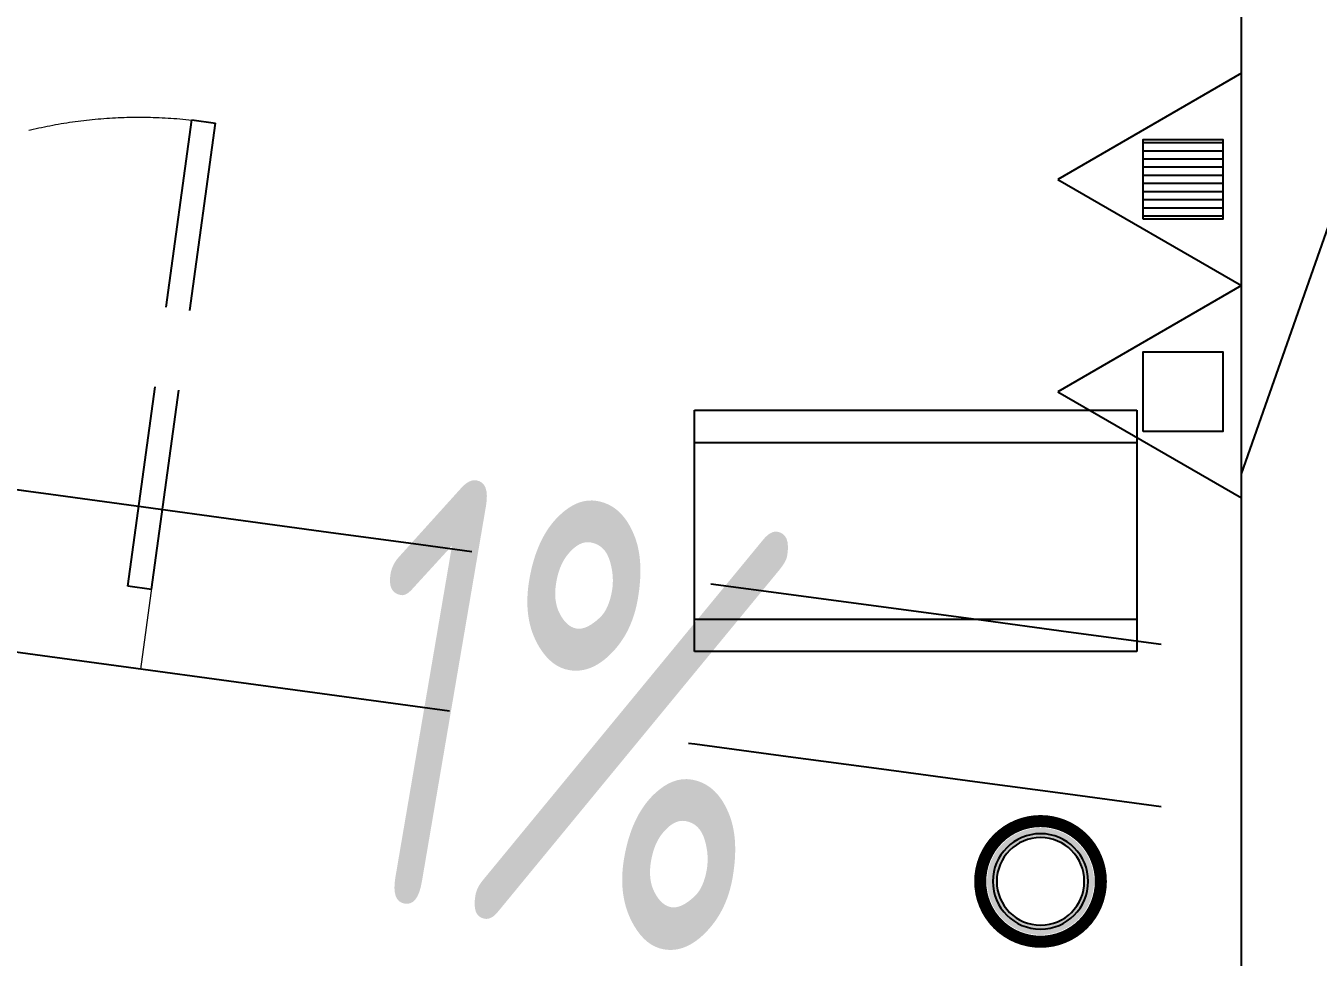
# Model space of a CAD drawing. Header units: inches. Extents: x 0 to 1813292486, y 0 to 3473589894.
# Drawn here: x 600526374 to 600527981, y 3473206167 to 3473207325 of the extents above; entities that cross this region are included whole.
import ezdxf
from ezdxf.enums import TextEntityAlignment as Align

# ---------------------------------------------------------------- set-up
doc = ezdxf.new("R2010")
doc.units = ezdxf.units.IN
doc.header["$LTSCALE"] = 1000
doc.header["$MEASUREMENT"] = 0
doc.linetypes.add('AX-MALL-WALL-P02-QT$0$DASH', pattern=[0.35, 0.25, -0.1])
for name, color, linetype in [('A-Anno-Note', 241, 'Continuous'), ('AX-MALL-DIM-P02$0$A-Anno-Note', 241, 'Continuous'), ('AX-MALL-P02-200$0$A-Anno-Note', 241, 'Continuous'), ('AX-MALL-WALL-P02$0$A-Anno-Note', 241, 'Continuous'), ('AX-MALL-WALL-P02-QT$0$A-Detl-Patt', 8, 'Continuous'), ('AX-MALL-WALL-P02-QT$0$A-Detl-Thin', 131, 'Continuous'), ('AX-MALL-WALL-P02-QT$0$A-Fixt', 81, 'Continuous'), ('AX-MALL-WALL-P02-QT$0$A-Wall', 2, 'Continuous'), ('AX-MALL-WALL-P02-QT$0$A-Wall-Patt', 13, 'Continuous'), ('PX-MALL-P02-LG$0$P-Airr-Pipe', 140, 'Continuous'), ('PX-MALL-P02-LG$0$P-Exsh', 31, 'Continuous'), ('PX-MALL-P02-LG$0$P-Pipe-Risr', 7, 'Continuous'), ('PX-MALL-P02-LG$0$P-Pipe-Risr-Arch', 6, 'Continuous'), ('PX-MALL-P02-LG$0$P-Pipe-Risr-W100', 6, 'Continuous'), ('PX-MALL-P02-LG$0$P-Pipe-Risr-W50', 6, 'Continuous')]:
    doc.layers.add(name, color=color, linetype=linetype)
doc.layers.add('AX-MALL-WALL-P02-QT$0$M-AUX-TO-ARCH', color=1, linetype='Continuous', plot=False)
doc.styles.add('AX-MALL-DIM-P02$0$_TCH_DIM', font='gbenor.shx')
doc.styles.add('PX-MALL-P02-LG$0$jzfz', font='gbenor.shx', dxfattribs={"bigfont": 'gbcbig.shx'})

# ---------------------------------------------------------------- blocks, each defined once
blk = doc.blocks.new('AX-MALL-WALL-P02-QT$0$tj')
at = {"layer": 'AX-MALL-WALL-P02-QT$0$A-Detl-Patt'}
h = blk.add_hatch(dxfattribs=at)
h.set_pattern_fill('STEEL', color=256, scale=100.0000000000001, angle=50.43183869082386)
h.set_pattern_definition([(75.00000000004839, (-14278.19445574284, 156289.8254051208), (-153.3407249234246, 41.08752340989569), []), (75.00000000004839, (-14317.88195610046, 156358.5661673546), (-153.3407249234246, 41.08752340989569), [])])
edge = h.paths.add_edge_path()
edge.add_line((88101.273016572, 47666.64152574539), (87883.93542659283, 47459.84604215622))
edge.add_line((87883.93542659283, 47459.84604215622), (91571.54751467705, 43584.64122533798))
edge.add_arc((262949.389629302, 558937.705083496), 543101.4133620498, 251.6057364187558, 260.0288666978238)
edge.add_arc((172180.8466627672, -2862.146247219684), 27099.9982179492, 64.7128659603706, 96.9316049602786, ccw=False)
edge.add_arc((262948.9730309481, 558936.3205539446), 543099.9677998082, 261.6155114784545, 271.7251478115656)
edge.add_line((279298.9759148359, 16082.51663446426), (279298.9759315252, 16382.65274763107))
edge.add_arc((262948.9742454757, 558936.3204835369), 542799.9676941936, 261.62020364125146, 271.7261014454634, ccw=False)
edge.add_arc((172180.8456921196, -2862.14609140989), 27400.00151046549, 64.80631838577902, 96.83815911678944)
edge.add_arc((262949.394896181, 558937.7037490648), 542801.4137571028, 251.6136389015772, 260.02417327084333, ccw=False)
edge.add_line((91737.26096642017, 43845.69257831573), (88101.273016572, 47666.64152574539))
blk = doc.blocks.new('AX-MALL-WALL-P02-QT$0$1')
at = {"layer": 'AX-MALL-WALL-P02-QT$0$A-Detl-Patt', "linetype": 'AX-MALL-WALL-P02-QT$0$DASH', "extrusion": (0, 0, -1)}
for p, q in [((109579.0823497772, -109573.0687398911), (109829.5189602375, -109044.3849935532)), ((109829.5189602375, -109044.3849935532), (109856.6309474707, -109057.2278962135)), ((109606.1943365335, -109585.9116430283), (109856.6309474707, -109057.2278962135)), ((109606.1943365335, -109585.9116430283), (109579.0823497772, -109573.0687398911))]:
    blk.add_line(p, q, dxfattribs=at)
at = {"layer": 'AX-MALL-WALL-P02-QT$0$A-Detl-Patt', "linetype": 'AX-MALL-WALL-P02-QT$0$DASH', "lineweight": 13, "extrusion": (0, 0, -1)}
blk.add_lwpolyline([(-108799.1811138391, -108556.5284986496, 0.4067224467930122), (-109063.9545964003, -109329.0535812378, 0.4067224466732205), (-109829.4366202354, -109044.5588169098)], format="xyb", dxfattribs=at)
at = {"layer": 'AX-MALL-WALL-P02-QT$0$A-Detl-Patt', "linetype": 'AX-MALL-WALL-P02-QT$0$DASH', "lineweight": 13}
blk.add_lwpolyline([(108478.905179143, -109162.5688095093), (109563.3846606016, -109676.2849311829), (109649.0040137768, -109495.538351059), (108564.524532795, -108981.8222289085)], close=True, dxfattribs=at)
blk = doc.blocks.new('AX-MALL-WALL-P02-QT$0$JB-AC(i)-Li')
for p, q in [((-275, 0), (275, 0)), ((-275, 0), (275, 0)), ((-275, -300), (-275, 0)), ((275, 0), (275, -300)), ((-275, -40), (275, -40)), ((275, -260), (-275, -260)), ((275, -300), (-275, -300))]:
    blk.add_line(p, q)
blk = doc.blocks.new('AX-MALL-WALL-P02-QT')
at = {"layer": 'AX-MALL-WALL-P02-QT$0$A-Wall-Patt'}
h = blk.add_hatch(dxfattribs=at)
h.set_pattern_fill('普通砖', color=256, scale=200, style=0)
h.set_pattern_definition([(45, (0, 359.0227), (-353.55353201463, 353.55353201463), [])])
h.paths.add_polyline_path([(600332180.6903054, 3473083770.51815), (600332309.3063495, 3473083815.376318), (600335280.1953036, 3473091790.288926), (600335252.6320435, 3473091907.270596), (600335127.6869571, 3473091953.816307), (600332131.1824615, 3473083910.142561)])
at = {"layer": 'AX-MALL-WALL-P02-QT$0$A-Detl-Thin', "linetype": 'AX-MALL-WALL-P02-QT$0$DASH', "ltscale": 3}
for points in [[(600328663.1644177, 3473086918.400844, 0.009418422592669085), (600329119.4059389, 3473086661.340829, -0.0004896087214043352), (600329121.4737056, 3473086660.223954, 0.001723641956074335), (600332394.2917138, 3473084902.877145, 0.001723641956074335)], [(600328592.2745941, 3473086728.107557, 0.008790394236247051), (600329024.5300252, 3473086485.276747, -0.0004896087221059591), (600329026.253133, 3473086484.346035, 0.001736026466696985), (600332323.8538914, 3473084713.797299)]]:
    blk.add_lwpolyline(points, format="xyb", dxfattribs=at)
at = {"layer": 'AX-MALL-WALL-P02-QT$0$A-Wall'}
blk.add_line((600332131.1824615, 3473083910.142561), (600335127.6869571, 3473091953.816307), dxfattribs=at)
at = {"layer": 'AX-MALL-WALL-P02-QT$0$A-Detl-Thin', "rotation": 339.5681613091762}
blk.add_blockref('AX-MALL-WALL-P02-QT$0$tj', (600144118.6961328, 3473128496.287411), dxfattribs=at)
at = {"layer": 'AX-MALL-WALL-P02-QT$0$A-Fixt', "rotation": 339.5681613375581}
blk.add_blockref('AX-MALL-WALL-P02-QT$0$JB-AC(i)-Li', (600332209.6329577, 3473085281.732744), dxfattribs=at)
at = {"layer": 'AX-MALL-WALL-P02-QT$0$M-AUX-TO-ARCH', "rotation": 357.0990560663406}
blk.add_blockref('AX-MALL-WALL-P02-QT$0$1', (600227322.0923959, 3473200397.342435), dxfattribs=at)
blk = doc.blocks.new('AX-MALL-WALL-P02')
at = {"layer": 'AX-MALL-WALL-P02$0$A-Anno-Note'}
blk.add_blockref('AX-MALL-WALL-P02-QT', (0, 0), dxfattribs=at)
blk = doc.blocks.new('PX-MALL-P02-LG$0$P-Risr')
at = {"layer": 'PX-MALL-P02-LG$0$P-Pipe-Risr-W50'}
h = blk.add_hatch(color=0, dxfattribs=at)
edge = h.paths.add_edge_path()
edge.add_ellipse((0, 0), major_axis=(47.05795628796547, 47.05795628796547), ratio=0.9999999999999695, start_angle=225.0000000000009, end_angle=405.0000000000009, ccw=False)
edge.add_ellipse((0, 0), major_axis=(47.05795628796764, 47.05795628796764), ratio=0.9999999999998785, start_angle=133.9675974886221, end_angle=225.0000000000035, ccw=False)
edge.add_line((-66.53919663240958, 1.199087783927098), (-54.4367953546693, 1.199087783927098))
edge.add_ellipse((0, 0), major_axis=(-38.50196423560672, 38.50196423560672), ratio=0.9999999999999859, start_angle=43.73814098242129, end_angle=134.9999999999996)
edge.add_ellipse((0, 0), major_axis=(38.50196423561096, 38.50196423561096), ratio=0.9999999999998216, start_angle=225.0000000000051, end_angle=405.0000000000051)
edge.add_ellipse((0, 0), major_axis=(38.50196423560679, 38.50196423560679), ratio=0.9999999999999831, start_angle=45.00000000000048, end_angle=133.7381409824204)
edge.add_line((-54.43679535467527, 1.199087783927098), (-66.53919663241555, 1.199087783927098))
edge.add_ellipse((0, 0), major_axis=(-47.05795628796762, 47.05795628796762), ratio=0.9999999999998742, start_angle=-45.00000000000358, end_angle=43.967597488629224, ccw=False)
at = {"layer": 'PX-MALL-P02-LG$0$P-Pipe-Risr-Arch', "ltscale": 0.7}
blk.add_circle((0, 0), 59.29000000000001, dxfattribs=at)
at = {"layer": 'PX-MALL-P02-LG$0$P-Pipe-Risr-W100', "color": 0, "const_width": 15}
blk.add_lwpolyline([(-75, 0, 1), (75, 0, 1)], format="xyb", close=True, dxfattribs=at)
at = {"layer": 'PX-MALL-P02-LG$0$P-Pipe-Risr-W50'}
blk.add_circle((0, 0), 54.45000000000001, dxfattribs=at)
at = {"layer": 'PX-MALL-P02-LG$0$P-Pipe-Risr', "style": 'PX-MALL-P02-LG$0$jzfz', "width": 0.6, "flags": 1}
for tag, p in [('SYS-MARK', (0.3310501334344735, -45.65933377496549)), ('RANGE', (0.3337570973526454, -45.67887874227017))]:
    blk.add_attdef(tag, text='', height=0.015625, dxfattribs=at).set_placement(p, align=Align.MIDDLE)
blk = doc.blocks.new('PX-MALL-P02-LG$0$MHQ')
at = {"layer": 'PX-MALL-P02-LG$0$P-Exsh', "ltscale": 0.7}
h = blk.add_hatch(dxfattribs=at)
h.set_pattern_fill('ANSI31', color=256, scale=25, style=0)
h.set_pattern_definition([(45, (-160019.2306599375, -42228.3236173685), (-28.0633003783411, 28.0633003783411), [])])
h.paths.add_polyline_path([(-75.0000000015425, 185.1731819980414), (75, 185.1731819980414), (75, 35.17318199802685), (-75.0000000015425, 35.17318199802685)])
for points in [[(0, 346.4101615137042), (-200, -1.455191522836685e-11), (200, -1.455191522836685e-11)], [(0, 346.4101615137042), (-200, -1.455191522836685e-11), (200, -1.455191522836685e-11)], [(0, 346.4101615137042), (-200, -1.455191522836685e-11), (200, -1.455191522836685e-11)], [(-75.0000000015425, 185.1731819980414), (75, 185.1731819980414), (75, 35.17318199802685), (-75.0000000015425, 35.17318199802685)]]:
    blk.add_lwpolyline(points, close=True, dxfattribs=at)
blk = doc.blocks.new('PX-MALL-P02-LG$0$A$C301F1425')
at = {"layer": 'PX-MALL-P02-LG$0$P-Exsh', "ltscale": 0.7}
for p in [(-200, 1.455191522836685e-11), (200, 1.455191522836685e-11)]:
    blk.add_blockref('PX-MALL-P02-LG$0$MHQ', p, dxfattribs=at)
blk = doc.blocks.new('PX-MALL-P02-LG')
at = {"xscale": 0.6600000001490108, "yscale": 0.6600000001490108, "zscale": 0.6600000001490108, "rotation": 69.5681608738742}
blk.add_blockref('PX-MALL-P02-LG$0$A$C301F1425', (600332643.5818744, 3473085285.573477), dxfattribs=at)
at = {"layer": 'PX-MALL-P02-LG$0$P-Airr-Pipe', "xscale": -1, "rotation": 69.56816130750386}
blk.add_blockref('PX-MALL-P02-LG$0$P-Risr', (600332150.7103959, 3473084678.70824), dxfattribs=at)
blk = doc.blocks.new('AX-MALL-DIM-P02')
at = {"layer": 'AX-MALL-DIM-P02$0$A-Anno-Note', "style": 'AX-MALL-DIM-P02$0$_TCH_DIM', "width": 0.7}
blk.add_text('1%', height=535.5, rotation=329.8796552099595, dxfattribs=at).set_placement((600331314.7577748, 3473084976.335334))
blk = doc.blocks.new('AX-MALL-P02-200')
at = {"layer": 'AX-MALL-P02-200$0$A-Anno-Note'}
blk.add_blockref('AX-MALL-WALL-P02', (0, 0), dxfattribs=at)
for name in ['AX-MALL-DIM-P02', 'PX-MALL-P02-LG']:
    blk.add_blockref(name, (0, 0), dxfattribs=at)

msp = doc.modelspace()

# ---------------------------------------------------------------- block references
at = {"layer": 'A-Anno-Note', "rotation": 20.43183869077545}
msp.add_blockref('AX-MALL-P02-200', (1250392458.527329, 9048125.682563305), dxfattribs=at)

doc.saveas('drawing.dxf')
